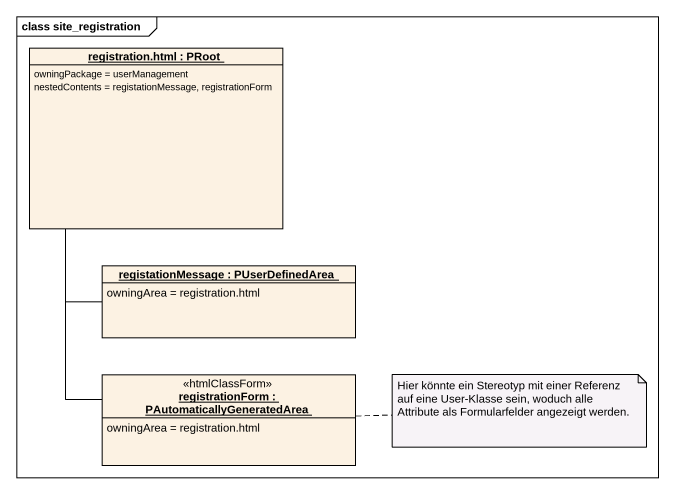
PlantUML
@startuml
mainframe class site_registration
hide circle
hide empty members
object "registration.html : PRoot" as registration_html {
  owningPackage = userManagement
  nestedContents = registationMessage, registrationForm
}
object "registationMessage : PUserDefinedArea" as registationMessage {
  owningArea = registration.html
}
object "registrationForm : PAutomaticallyGeneratedArea" as registrationForm <<htmlClassForm>> {
  owningArea = registration.html
}
registration_html -- registationMessage
registrationForm -up- registration_html
note right of registrationForm : Hier könnte ein Stereotyp mit einer Referenz auf eine User-Klasse sein, woduch alle Attribute als Formularfelder angezeigt werden.
@enduml
